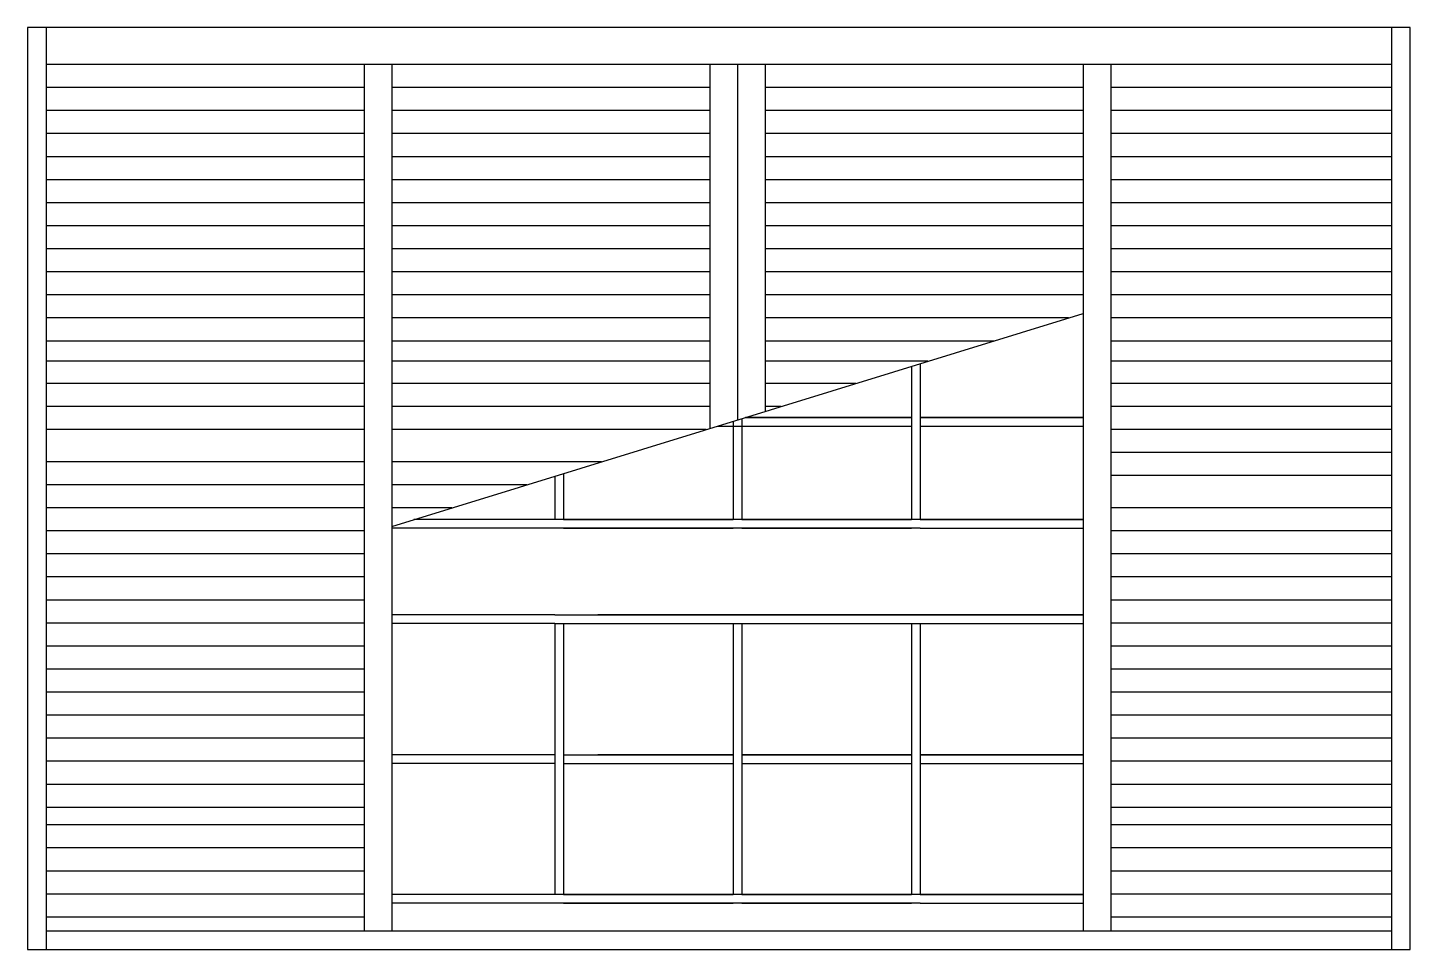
# Model space of a CAD drawing. Header units: millimetres. Extents: x 442.14 to 443.64, y 1312.59 to 1313.59.
import ezdxf

# ---------------------------------------------------------------- set-up
doc = ezdxf.new("R2010")
doc.units = ezdxf.units.MM
doc.header["$LTSCALE"] = 0.5
doc.layers.add('Gravia_Venezianas', color=1, linetype='Continuous')
doc.layers.add('Ltype_interrupção', color=7, linetype='INTERRUP')
doc.linetypes.add('INTERRUP', pattern='A,0.6,-0.04,[1,INTERRUP.shx,S=0.1,R=0,X=0,Y=0],-0.04', length=0.68)

msp = doc.modelspace()

# ---------------------------------------------------------------- linework, layer by layer
at = {"layer": 'Gravia_Venezianas', "color": 2}
for p, q in [((442.1434, 1313.5948), (442.1434, 1312.5948)), ((443.6434, 1313.5948), (442.1434, 1313.5948)), ((443.6434, 1312.5948), (443.6434, 1313.5948)), ((442.1434, 1312.5948), (443.6434, 1312.5948))]:
    msp.add_line(p, q, dxfattribs=at)
at = {"layer": 'Gravia_Venezianas'}
for p, q in [((442.1634, 1313.5948), (442.1634, 1312.5948)), ((443.6234, 1312.5948), (443.6234, 1313.5948)), ((443.6234, 1313.5548), (442.1634, 1313.5548)), ((443.6234, 1313.5548), (442.1634, 1313.5548)), ((442.5084, 1313.5548), (442.5084, 1312.6148)), ((442.5384, 1313.5548), (442.5384, 1312.6148)), ((442.8834, 1313.5548), (442.8834, 1313.1599)), ((442.9134, 1313.5548), (442.9134, 1313.1692)), ((442.9434, 1313.5548), (442.9434, 1313.1784)), ((443.2884, 1313.5548), (443.2884, 1312.6148)), ((443.3184, 1313.5548), (443.3184, 1312.6148)), ((442.5084, 1313.5298), (442.1634, 1313.5298)), ((442.8834, 1313.5298), (442.5384, 1313.5298)), ((443.2884, 1313.5298), (442.9434, 1313.5298)), ((443.6234, 1313.5298), (443.3184, 1313.5298)), ((442.5084, 1313.5048), (442.1634, 1313.5048)), ((442.8834, 1313.5048), (442.5384, 1313.5048)), ((443.2884, 1313.5048), (442.9434, 1313.5048)), ((443.6234, 1313.5048), (443.3184, 1313.5048)), ((442.5084, 1313.4798), (442.1634, 1313.4798)), ((442.8834, 1313.4798), (442.5384, 1313.4798)), ((443.2884, 1313.4798), (442.9434, 1313.4798)), ((443.6234, 1313.4798), (443.3184, 1313.4798)), ((442.5084, 1313.4548), (442.1634, 1313.4548)), ((442.8834, 1313.4548), (442.5384, 1313.4548)), ((443.2884, 1313.4548), (442.9434, 1313.4548)), ((443.6234, 1313.4548), (443.3184, 1313.4548)), ((442.5084, 1313.4298), (442.1634, 1313.4298)), ((442.8834, 1313.4298), (442.5384, 1313.4298)), ((443.2884, 1313.4298), (442.9434, 1313.4298)), ((443.6234, 1313.4298), (443.3184, 1313.4298)), ((442.5084, 1313.4048), (442.1634, 1313.4048)), ((442.8834, 1313.4048), (442.5384, 1313.4048)), ((443.2884, 1313.4048), (442.9434, 1313.4048)), ((443.6234, 1313.4048), (443.3184, 1313.4048)), ((442.5084, 1313.3798), (442.1634, 1313.3798)), ((442.8834, 1313.3798), (442.5384, 1313.3798)), ((443.2884, 1313.3798), (442.9434, 1313.3798)), ((443.6234, 1313.3798), (443.3184, 1313.3798)), ((442.5084, 1313.3548), (442.1634, 1313.3548)), ((442.8834, 1313.3548), (442.5384, 1313.3548)), ((443.2884, 1313.3548), (442.9434, 1313.3548)), ((443.6234, 1313.3548), (443.3184, 1313.3548)), ((442.5084, 1313.3298), (442.1634, 1313.3298)), ((442.8834, 1313.3298), (442.5384, 1313.3298)), ((443.2884, 1313.3298), (442.9434, 1313.3298)), ((443.6234, 1313.3298), (443.3184, 1313.3298)), ((442.5084, 1313.3048), (442.1634, 1313.3048)), ((442.8834, 1313.3048), (442.5384, 1313.3048)), ((443.2884, 1313.3048), (442.9434, 1313.3048)), ((443.6234, 1313.3048), (443.3184, 1313.3048)), ((442.5084, 1313.2798), (442.1634, 1313.2798)), ((442.8834, 1313.2798), (442.5384, 1313.2798)), ((443.2727, 1313.2798), (442.9434, 1313.2798)), ((443.6234, 1313.2798), (443.3184, 1313.2798)), ((442.5084, 1313.2548), (442.1634, 1313.2548)), ((442.8834, 1313.2548), (442.5384, 1313.2548)), ((443.1915, 1313.2548), (442.9434, 1313.2548)), ((443.6234, 1313.2548), (443.3184, 1313.2548)), ((442.5084, 1313.2328), (442.1634, 1313.2328)), ((442.8834, 1313.2328), (442.5384, 1313.2328)), ((443.1201, 1313.2328), (442.9434, 1313.2328)), ((443.1022, 1313.2273), (443.1022, 1313.0611)), ((443.1116, 1313.2302), (443.1116, 1313.0611)), ((443.6234, 1313.2328), (443.3184, 1313.2328)), ((442.5084, 1313.2088), (442.1634, 1313.2088)), ((442.8834, 1313.2088), (442.5384, 1313.2088)), ((443.042, 1313.2088), (442.9434, 1313.2088)), ((443.6234, 1313.2088), (443.3184, 1313.2088)), ((442.5084, 1313.1838), (442.1634, 1313.1838)), ((442.8834, 1313.1838), (442.5384, 1313.1838)), ((442.9608, 1313.1838), (442.9434, 1313.1838)), ((443.6234, 1313.1838), (443.3184, 1313.1838)), ((442.8919, 1313.1626), (443.1022, 1313.1626)), ((442.9088, 1313.1677), (442.9088, 1313.0611)), ((442.9181, 1313.1706), (442.9181, 1313.0611)), ((443.1022, 1313.1719), (442.9222, 1313.1719)), ((442.9222, 1313.1719), (443.1022, 1313.1719)), ((443.1116, 1313.1719), (443.2884, 1313.1719)), ((443.2884, 1313.1719), (443.1116, 1313.1719)), ((443.1116, 1313.1626), (443.2884, 1313.1626)), ((443.2884, 1313.1719), (443.2884, 1313.1626)), ((443.2884, 1313.1719), (443.2884, 1313.1626)), ((442.5084, 1313.1588), (442.1634, 1313.1588)), ((442.8796, 1313.1588), (442.5384, 1313.1588)), ((443.6234, 1313.1588), (443.3184, 1313.1588)), ((443.6234, 1313.1338), (443.3184, 1313.1338)), ((442.5084, 1313.1238), (442.1634, 1313.1238)), ((442.766, 1313.1238), (442.5384, 1313.1238)), ((442.7153, 1313.1082), (442.7153, 1313.0611)), ((442.7246, 1313.111), (442.7246, 1313.0611)), ((443.6234, 1313.1088), (443.3184, 1313.1088)), ((442.5084, 1313.0988), (442.1634, 1313.0988)), ((442.6848, 1313.0988), (442.5384, 1313.0988)), ((442.5084, 1313.0738), (442.1634, 1313.0738)), ((442.6036, 1313.0738), (442.5384, 1313.0738)), ((443.6234, 1313.0738), (443.3184, 1313.0738)), ((442.5384, 1313.0611), (442.5384, 1313.0517)), ((443.1116, 1313.0611), (442.5623, 1313.0611)), ((442.7246, 1313.0611), (442.9088, 1313.0611)), ((442.9088, 1313.0611), (442.7621, 1313.0611)), ((442.9181, 1313.0611), (443.1022, 1313.0611)), ((443.1022, 1313.0611), (442.9181, 1313.0611)), ((443.2884, 1313.0611), (443.1116, 1313.0611)), ((443.1116, 1313.0611), (443.2884, 1313.0611)), ((443.2884, 1313.0611), (443.2884, 1313.0517)), ((442.5084, 1313.0488), (442.1634, 1313.0488)), ((443.1116, 1313.0517), (442.5384, 1313.0517)), ((442.7246, 1313.0517), (442.9088, 1313.0517)), ((442.9181, 1313.0517), (443.1022, 1313.0517)), ((443.1116, 1313.0517), (443.2884, 1313.0517)), ((443.6234, 1313.0488), (443.3184, 1313.0488)), ((442.5084, 1313.0238), (442.1634, 1313.0238)), ((443.6234, 1313.0238), (443.3184, 1313.0238)), ((442.5084, 1312.9988), (442.1634, 1312.9988)), ((443.6234, 1312.9988), (443.3184, 1312.9988)), ((442.5084, 1312.9738), (442.1634, 1312.9738)), ((443.6234, 1312.9738), (443.3184, 1312.9738)), ((442.7153, 1312.9576), (442.5384, 1312.9576)), ((442.7153, 1312.9576), (442.7246, 1312.9576)), ((442.7246, 1312.9576), (443.2884, 1312.9576)), ((443.2884, 1312.9576), (442.7621, 1312.9576)), ((442.5084, 1312.9488), (442.1634, 1312.9488)), ((442.7153, 1312.9482), (442.5384, 1312.9482)), ((442.7153, 1312.9482), (442.7153, 1312.6543)), ((442.7153, 1312.9482), (442.7246, 1312.9482)), ((442.7246, 1312.9482), (442.7246, 1312.6543)), ((442.7246, 1312.9482), (443.2884, 1312.9482)), ((442.9088, 1312.9482), (442.9088, 1312.6543)), ((442.9088, 1312.9482), (442.9181, 1312.9482)), ((442.9181, 1312.9482), (442.9181, 1312.6543)), ((443.1022, 1312.9482), (443.1022, 1312.6543)), ((443.1022, 1312.9482), (443.1116, 1312.9482)), ((443.1116, 1312.9482), (443.1116, 1312.6543)), ((443.6234, 1312.9488), (443.3184, 1312.9488)), ((442.5084, 1312.9238), (442.1634, 1312.9238)), ((443.6234, 1312.9238), (443.3184, 1312.9238)), ((442.5084, 1312.8988), (442.1634, 1312.8988)), ((442.5084, 1312.8988), (442.1634, 1312.8988)), ((443.6234, 1312.8988), (443.3184, 1312.8988)), ((442.5084, 1312.8738), (442.1634, 1312.8738)), ((443.6234, 1312.8738), (443.3184, 1312.8738)), ((442.5084, 1312.8488), (442.1634, 1312.8488)), ((443.6234, 1312.8488), (443.3184, 1312.8488)), ((442.5084, 1312.8238), (442.1634, 1312.8238)), ((443.6234, 1312.8238), (443.3184, 1312.8238)), ((442.7153, 1312.8057), (442.5384, 1312.8057)), ((442.7153, 1312.8057), (442.5384, 1312.8057)), ((442.7246, 1312.8057), (442.9088, 1312.8057)), ((442.7246, 1312.8057), (442.9088, 1312.8057)), ((442.9088, 1312.8057), (442.7621, 1312.8057)), ((442.9088, 1312.8057), (442.7621, 1312.8057)), ((442.9181, 1312.8057), (443.1022, 1312.8057)), ((443.1022, 1312.8057), (442.9181, 1312.8057)), ((442.9181, 1312.8057), (443.1022, 1312.8057)), ((443.1022, 1312.8057), (442.9181, 1312.8057)), ((443.1116, 1312.8057), (443.2884, 1312.8057)), ((443.2884, 1312.8057), (443.1116, 1312.8057)), ((443.1116, 1312.8057), (443.2884, 1312.8057)), ((443.2884, 1312.8057), (443.1116, 1312.8057)), ((443.2884, 1312.8057), (443.2884, 1312.7964)), ((443.2884, 1312.8057), (443.2884, 1312.7964)), ((442.5084, 1312.7988), (442.1634, 1312.7988)), ((442.7153, 1312.7964), (442.5384, 1312.7964)), ((442.7153, 1312.7964), (442.5384, 1312.7964)), ((442.7246, 1312.7964), (442.9088, 1312.7964)), ((442.7246, 1312.7964), (442.9088, 1312.7964)), ((442.9181, 1312.7964), (443.1022, 1312.7964)), ((442.9181, 1312.7964), (443.1022, 1312.7964)), ((443.1116, 1312.7964), (443.2884, 1312.7964)), ((443.1116, 1312.7964), (443.2884, 1312.7964)), ((443.6234, 1312.7988), (443.3184, 1312.7988)), ((442.5084, 1312.7738), (442.1634, 1312.7738)), ((443.6234, 1312.7738), (443.3184, 1312.7738)), ((442.5084, 1312.7488), (442.1634, 1312.7488)), ((442.5084, 1312.7488), (442.1634, 1312.7488)), ((443.6234, 1312.7488), (443.3184, 1312.7488)), ((442.5084, 1312.7298), (442.1634, 1312.7298)), ((443.6234, 1312.7298), (443.3184, 1312.7298)), ((442.5084, 1312.7048), (442.1634, 1312.7048)), ((442.5084, 1312.7048), (442.1634, 1312.7048)), ((443.6234, 1312.7048), (443.3184, 1312.7048)), ((442.5084, 1312.6798), (442.1634, 1312.6798)), ((443.6234, 1312.6798), (443.3184, 1312.6798)), ((442.5084, 1312.6548), (442.1634, 1312.6548)), ((443.1116, 1312.6543), (442.5384, 1312.6543)), ((442.7246, 1312.6543), (442.9088, 1312.6543)), ((442.9088, 1312.6543), (442.7621, 1312.6543)), ((443.1022, 1312.6543), (442.9181, 1312.6543)), ((442.9181, 1312.6543), (443.1022, 1312.6543)), ((443.2884, 1312.6543), (443.1116, 1312.6543)), ((443.1116, 1312.6543), (443.2884, 1312.6543)), ((443.6234, 1312.6548), (443.3184, 1312.6548)), ((443.1116, 1312.645), (442.5384, 1312.645)), ((442.7246, 1312.645), (442.9088, 1312.645)), ((442.9181, 1312.645), (443.1022, 1312.645)), ((443.1116, 1312.645), (443.2884, 1312.645)), ((442.5084, 1312.6298), (442.1634, 1312.6298)), ((443.6234, 1312.6298), (443.3184, 1312.6298)), ((442.1634, 1312.6148), (443.6234, 1312.6148))]:
    msp.add_line(p, q, dxfattribs=at)
at = {"layer": 'Ltype_interrupção', "color": 1}
msp.add_line((442.5384, 1313.0537), (443.2884, 1313.2847), dxfattribs=at)

doc.saveas('drawing.dxf')
